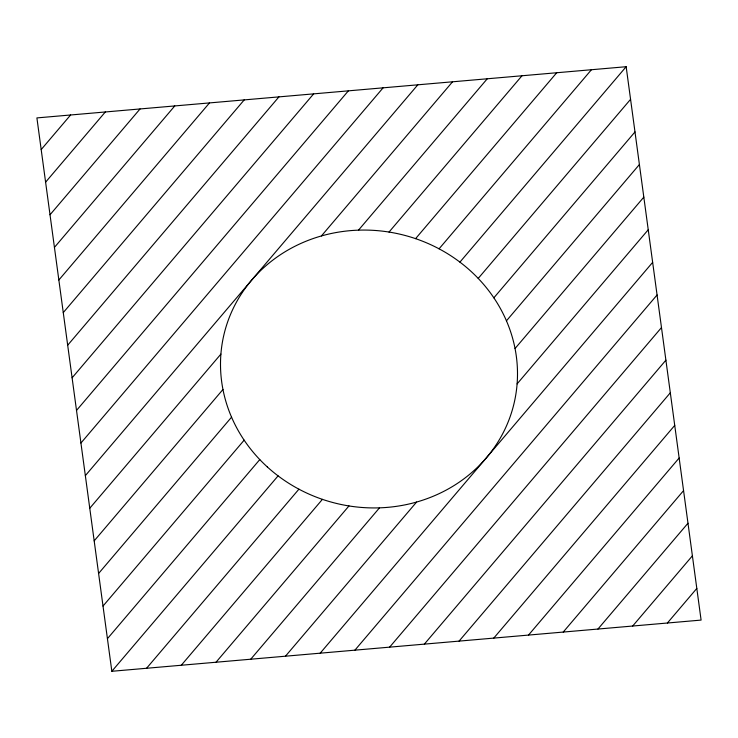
<?xml version="1.0" encoding="UTF-8"?>
<svg xmlns="http://www.w3.org/2000/svg" width="738" height="738" viewBox="0 0 738 738"><rect width="100%" height="100%" fill="white"/><g stroke="black" fill="none" stroke-linecap="round" stroke-linejoin="round"><path stroke-width="1.11" d="M41.19 149.565L70.599 114.99M45.599 182.166L105.322 111.973M50.018 214.776L140.045 108.956M54.437 247.387L174.768 105.94M58.855 279.997L209.491 102.923M63.265 312.598L244.213 99.907M67.684 345.209L278.936 96.881M72.103 377.819L313.65 93.864M76.521 410.42L348.373 90.848M80.931 443.031L383.096 87.831M85.35 475.641L417.819 84.815M89.768 508.242L220.902 354.102M321.408 235.948L452.542 81.798M94.187 540.853L222.959 389.479M358.493 230.164L487.265 78.782M98.597 573.463L231.557 417.173M389.027 232.055L521.987 75.765M103.016 606.064L244.149 440.171M415.577 238.651L556.71 72.748M107.434 638.674L259.785 459.58M439.073 248.826L591.433 69.732M111.844 671.285L701.1 620.086L626.156 66.715L36.9 117.914L111.844 671.285L278.088 475.872M459.912 262.128L626.156 66.715M146.567 668.268L298.927 489.174M478.215 278.42L630.566 99.326M181.29 665.252L322.423 499.349M493.851 297.829L634.984 131.936M216.013 662.235L348.973 505.945M506.443 320.827L639.403 164.537M250.736 659.219L379.507 507.836M515.041 348.521L643.813 197.147M285.458 656.202L416.592 502.052M517.098 383.898L648.232 229.758M320.181 653.185L652.65 262.359M354.904 650.169L657.069 294.969M389.627 647.152L661.479 327.58M424.35 644.136L665.897 360.181M459.064 641.119L670.316 392.791M493.787 638.093L674.735 425.402M528.509 635.077L679.144 458.003M563.232 632.06L683.563 490.613M597.955 629.044L687.982 523.224M632.678 626.027L692.401 555.834M667.401 623.01L696.81 588.435M267.331 466.951A149.076 138.32 13.6 0 0 513.574 405.356A149.076 138.32 13.6 0 0 326.095 234.693A149.076 138.32 13.6 0 0 267.331 466.951"/></g></svg>
